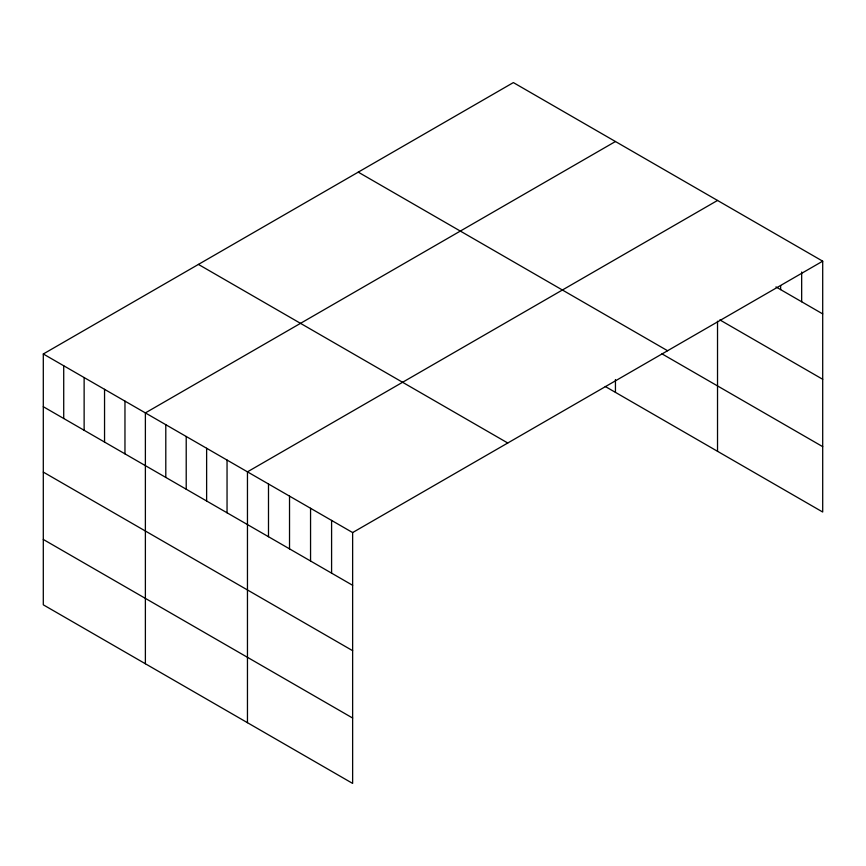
<?xml version="1.0" encoding="UTF-8"?>
<svg xmlns="http://www.w3.org/2000/svg" width="866" height="866" viewBox="0 0 866 866"><rect width="100%" height="100%" fill="white"/><g stroke="black" fill="none" stroke-linecap="round" stroke-linejoin="round"><path stroke-width="1.3" d="M822.7 261.175L352.635 532.568L352.635 783.416L43.3 604.825L43.3 353.978L513.365 82.584L822.7 261.175L822.7 512.023L605.237 386.474M615.445 141.515L145.38 412.909L145.38 663.767M717.524 200.447L247.459 471.84L247.459 722.699M775.958 286.917L822.7 313.903M719.863 319.911L822.7 379.286M358.243 172.139L667.578 350.73M661.949 353.837L822.7 446.65M198.422 264.411L507.757 443.002M43.3 353.978L352.635 532.568M43.3 406.706L352.635 585.297M43.3 472.089L352.635 650.68M43.3 539.453L352.635 718.033M801.667 272.011L801.667 301.758M780.634 285.564L780.634 289.612M717.524 321.21L717.524 451.305M615.445 379.546L615.445 392.374M331.591 520.423L331.591 573.151M310.558 508.277L310.558 561.006M289.525 496.131L289.525 548.86M268.492 483.986L268.492 536.725M227.044 460.052L227.044 512.791M206.628 448.274L206.628 501.003M186.212 436.486L186.212 489.214M165.796 424.697L165.796 477.426M124.964 401.12L124.964 453.86M104.548 389.332L104.548 442.071M84.132 377.544L84.132 430.283M63.716 365.766L63.716 418.495"/></g></svg>
